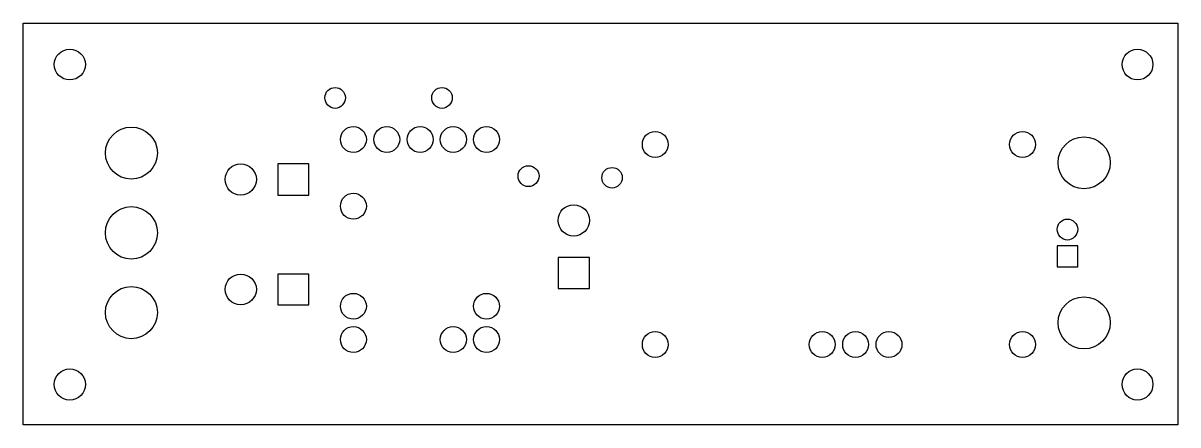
# Model space of a CAD drawing. Extents: x 0 to 110, y 0 to 38.
import ezdxf

# ---------------------------------------------------------------- set-up
doc = ezdxf.new("R2010")
doc.units = 0
doc.layers.add('LAYER_1', color=7, linetype='CONTINUOUS')

# ---------------------------------------------------------------- blocks, each defined once
blk = doc.blocks.new('BLOCK_2')
at = {"layer": 'LAYER_1', "color": 7}
for points in [[(24.21, 21.89), (24.26, 21.89), (27.18, 21.89), (27.18, 24.81), (27.18, 24.85), (24.21, 24.85), (24.21, 21.89)], [(100.29, 17.02), (100.29, 17.06), (98.34, 17.06), (98.34, 15.07), (98.38, 15.07), (100.29, 15.07), (100.29, 17.02)], [(50.88, 13), (50.93, 13), (53.85, 13), (53.85, 15.92), (53.85, 15.96), (50.88, 15.96), (50.88, 13)], [(24.21, 11.43), (24.26, 11.43), (27.18, 11.43), (27.18, 14.31), (27.18, 14.35), (24.21, 14.35), (24.21, 11.43)]]:
    blk.add_lwpolyline(points, dxfattribs=at)
for points in [[(4.45, 35.77), (3.6, 35.77), (2.96, 35.14), (2.96, 34.33), (2.96, 33.53), (3.6, 32.85), (4.45, 32.85), (5.25, 32.85), (5.93, 33.53), (5.93, 34.33), (5.93, 35.14), (5.25, 35.77), (4.45, 35.77)], [(105.96, 32.85), (106.76, 32.85), (107.44, 33.53), (107.44, 34.33), (107.44, 35.14), (106.76, 35.77), (105.96, 35.77), (105.16, 35.77), (104.52, 35.14), (104.52, 34.33), (104.52, 33.53), (105.16, 32.85), (105.96, 32.85)], [(30.65, 31.16), (30.65, 31.71), (30.18, 32.13), (29.68, 32.13), (29.13, 32.13), (28.7, 31.71), (28.7, 31.16), (28.7, 30.61), (29.13, 30.14), (29.68, 30.14), (30.18, 30.14), (30.65, 30.61), (30.65, 31.16)], [(40.81, 31.16), (40.81, 31.71), (40.34, 32.13), (39.84, 32.13), (39.29, 32.13), (38.86, 31.71), (38.86, 31.16), (38.86, 30.61), (39.29, 30.14), (39.84, 30.14), (40.34, 30.14), (40.81, 30.61), (40.81, 31.16)], [(10.29, 28.36), (8.93, 28.36), (7.83, 27.26), (7.83, 25.91), (7.83, 24.55), (8.93, 23.41), (10.29, 23.41), (11.64, 23.41), (12.78, 24.55), (12.78, 25.91), (12.78, 27.26), (11.64, 28.36), (10.29, 28.36)], [(31.41, 28.41), (30.69, 28.41), (30.18, 27.86), (30.18, 27.18), (30.18, 26.5), (30.69, 25.95), (31.41, 25.95), (32.09, 25.95), (32.64, 26.5), (32.64, 27.18), (32.64, 27.86), (32.09, 28.41), (31.41, 28.41)], [(34.59, 28.41), (33.87, 28.41), (33.36, 27.86), (33.36, 27.18), (33.36, 26.5), (33.87, 25.95), (34.59, 25.95), (35.26, 25.95), (35.81, 26.5), (35.81, 27.18), (35.81, 27.86), (35.26, 28.41), (34.59, 28.41)], [(37.76, 28.41), (37.04, 28.41), (36.53, 27.86), (36.53, 27.18), (36.53, 26.5), (37.04, 25.95), (37.76, 25.95), (38.44, 25.95), (38.99, 26.5), (38.99, 27.18), (38.99, 27.86), (38.44, 28.41), (37.76, 28.41)], [(40.89, 28.41), (40.22, 28.41), (39.67, 27.86), (39.67, 27.18), (39.67, 26.5), (40.22, 25.95), (40.89, 25.95), (41.57, 25.95), (42.16, 26.5), (42.16, 27.18), (42.16, 27.86), (41.57, 28.41), (40.89, 28.41)], [(44.07, 28.41), (43.35, 28.41), (42.84, 27.86), (42.84, 27.18), (42.84, 26.5), (43.35, 25.95), (44.07, 25.95), (44.75, 25.95), (45.3, 26.5), (45.3, 27.18), (45.3, 27.86), (44.75, 28.41), (44.07, 28.41)], [(60.11, 27.94), (59.39, 27.94), (58.89, 27.39), (58.89, 26.71), (58.89, 26.03), (59.39, 25.48), (60.11, 25.48), (60.79, 25.48), (61.34, 26.03), (61.34, 26.71), (61.34, 27.39), (60.79, 27.94), (60.11, 27.94)], [(95.04, 27.94), (94.32, 27.94), (93.81, 27.39), (93.81, 26.71), (93.81, 26.03), (94.32, 25.48), (95.04, 25.48), (95.72, 25.48), (96.27, 26.03), (96.27, 26.71), (96.27, 27.39), (95.72, 27.94), (95.04, 27.94)], [(100.88, 27.43), (99.53, 27.43), (98.42, 26.33), (98.42, 24.98), (98.42, 23.62), (99.53, 22.48), (100.88, 22.48), (102.23, 22.48), (103.38, 23.62), (103.38, 24.98), (103.38, 26.33), (102.23, 27.43), (100.88, 27.43)], [(20.7, 24.85), (19.85, 24.85), (19.22, 24.21), (19.22, 23.37), (19.22, 22.56), (19.85, 21.89), (20.7, 21.89), (21.51, 21.89), (22.18, 22.56), (22.18, 23.37), (22.18, 24.21), (21.51, 24.85), (20.7, 24.85)], [(48.05, 24.68), (47.5, 24.68), (47.07, 24.26), (47.07, 23.71), (47.07, 23.16), (47.5, 22.69), (48.05, 22.69), (48.6, 22.69), (49.06, 23.16), (49.06, 23.71), (49.06, 24.26), (48.6, 24.68), (48.05, 24.68)], [(56.01, 24.51), (55.46, 24.51), (55.03, 24.09), (55.03, 23.54), (55.03, 23.03), (55.46, 22.56), (56.01, 22.56), (56.52, 22.56), (56.98, 23.03), (56.98, 23.54), (56.98, 24.09), (56.52, 24.51), (56.01, 24.51)], [(31.41, 22.06), (30.69, 22.06), (30.18, 21.51), (30.18, 20.83), (30.18, 20.15), (30.69, 19.6), (31.41, 19.6), (32.09, 19.6), (32.64, 20.15), (32.64, 20.83), (32.64, 21.51), (32.09, 22.06), (31.41, 22.06)], [(52.37, 20.96), (51.52, 20.96), (50.88, 20.32), (50.88, 19.47), (50.88, 18.67), (51.52, 17.99), (52.37, 17.99), (53.17, 17.99), (53.85, 18.67), (53.85, 19.47), (53.85, 20.32), (53.17, 20.96), (52.37, 20.96)], [(10.29, 20.79), (8.93, 20.79), (7.83, 19.68), (7.83, 18.29), (7.83, 16.93), (8.93, 15.79), (10.29, 15.79), (11.64, 15.79), (12.78, 16.93), (12.78, 18.29), (12.78, 19.68), (11.64, 20.79), (10.29, 20.79)], [(100.29, 18.63), (100.29, 19.18), (99.82, 19.6), (99.31, 19.6), (98.76, 19.6), (98.34, 19.18), (98.34, 18.63), (98.34, 18.08), (98.76, 17.61), (99.31, 17.61), (99.82, 17.61), (100.29, 18.08), (100.29, 18.63)], [(20.7, 14.35), (19.85, 14.35), (19.22, 13.72), (19.22, 12.91), (19.22, 12.11), (19.85, 11.43), (20.7, 11.43), (21.51, 11.43), (22.18, 12.11), (22.18, 12.91), (22.18, 13.72), (21.51, 14.35), (20.7, 14.35)], [(10.29, 13.17), (8.93, 13.17), (7.83, 12.07), (7.83, 10.71), (7.83, 9.36), (8.93, 8.21), (10.29, 8.21), (11.64, 8.21), (12.78, 9.36), (12.78, 10.71), (12.78, 12.07), (11.64, 13.17), (10.29, 13.17)], [(31.41, 12.53), (30.69, 12.53), (30.18, 11.98), (30.18, 11.3), (30.18, 10.63), (30.69, 10.08), (31.41, 10.08), (32.09, 10.08), (32.64, 10.63), (32.64, 11.3), (32.64, 11.98), (32.09, 12.53), (31.41, 12.53)], [(44.07, 12.53), (43.35, 12.53), (42.84, 11.98), (42.84, 11.3), (42.84, 10.63), (43.35, 10.08), (44.07, 10.08), (44.75, 10.08), (45.3, 10.63), (45.3, 11.3), (45.3, 11.98), (44.75, 12.53), (44.07, 12.53)], [(100.88, 12.19), (99.53, 12.19), (98.42, 11.09), (98.42, 9.74), (98.42, 8.38), (99.53, 7.24), (100.88, 7.24), (102.23, 7.24), (103.38, 8.38), (103.38, 9.74), (103.38, 11.09), (102.23, 12.19), (100.88, 12.19)], [(31.41, 9.36), (30.69, 9.36), (30.18, 8.81), (30.18, 8.13), (30.18, 7.45), (30.69, 6.9), (31.41, 6.9), (32.09, 6.9), (32.64, 7.45), (32.64, 8.13), (32.64, 8.81), (32.09, 9.36), (31.41, 9.36)], [(40.89, 9.36), (40.22, 9.36), (39.67, 8.81), (39.67, 8.13), (39.67, 7.45), (40.22, 6.9), (40.89, 6.9), (41.57, 6.9), (42.16, 7.45), (42.16, 8.13), (42.16, 8.81), (41.57, 9.36), (40.89, 9.36)], [(44.07, 9.36), (43.35, 9.36), (42.84, 8.81), (42.84, 8.13), (42.84, 7.45), (43.35, 6.9), (44.07, 6.9), (44.75, 6.9), (45.3, 7.45), (45.3, 8.13), (45.3, 8.81), (44.75, 9.36), (44.07, 9.36)], [(60.11, 8.89), (59.39, 8.89), (58.89, 8.34), (58.89, 7.66), (58.89, 6.98), (59.39, 6.43), (60.11, 6.43), (60.79, 6.43), (61.34, 6.98), (61.34, 7.66), (61.34, 8.34), (60.79, 8.89), (60.11, 8.89)], [(75.99, 8.89), (75.27, 8.89), (74.76, 8.34), (74.76, 7.66), (74.76, 6.98), (75.27, 6.43), (75.99, 6.43), (76.67, 6.43), (77.22, 6.98), (77.22, 7.66), (77.22, 8.34), (76.67, 8.89), (75.99, 8.89)], [(79.16, 8.89), (78.44, 8.89), (77.94, 8.34), (77.94, 7.66), (77.94, 6.98), (78.44, 6.43), (79.16, 6.43), (79.84, 6.43), (80.39, 6.98), (80.39, 7.66), (80.39, 8.34), (79.84, 8.89), (79.16, 8.89)], [(82.34, 8.89), (81.62, 8.89), (81.11, 8.34), (81.11, 7.66), (81.11, 6.98), (81.62, 6.43), (82.34, 6.43), (83.02, 6.43), (83.57, 6.98), (83.57, 7.66), (83.57, 8.34), (83.02, 8.89), (82.34, 8.89)], [(95.04, 8.89), (94.32, 8.89), (93.81, 8.34), (93.81, 7.66), (93.81, 6.98), (94.32, 6.43), (95.04, 6.43), (95.72, 6.43), (96.27, 6.98), (96.27, 7.66), (96.27, 8.34), (95.72, 8.89), (95.04, 8.89)], [(4.45, 5.33), (3.6, 5.33), (2.96, 4.7), (2.96, 3.85), (2.96, 3.05), (3.6, 2.37), (4.45, 2.37), (5.25, 2.37), (5.93, 3.05), (5.93, 3.85), (5.93, 4.7), (5.25, 5.33), (4.45, 5.33)], [(105.96, 5.33), (105.16, 5.33), (104.52, 4.7), (104.52, 3.85), (104.52, 3.05), (105.16, 2.37), (105.96, 2.37), (106.76, 2.37), (107.44, 3.05), (107.44, 3.85), (107.44, 4.7), (106.76, 5.33), (105.96, 5.33)]]:
    blk.add_open_spline(points, degree=3, knots=[0, 0, 0, 0, 1, 1, 1, 2, 2, 2, 3, 3, 3, 4, 4, 4, 4], dxfattribs=at)

msp = doc.modelspace()

# ---------------------------------------------------------------- linework, layer by layer
at = {"layer": 'LAYER_1', "color": 7}
msp.add_lwpolyline([(109.81, 0), (0, 0), (0, 38.27), (109.81, 38.27), (109.81, 0)], dxfattribs=at)

# ---------------------------------------------------------------- block references
at = {"layer": 'LAYER_1'}
msp.add_blockref('BLOCK_2', (0, 0), dxfattribs=at)

doc.saveas('drawing.dxf')
